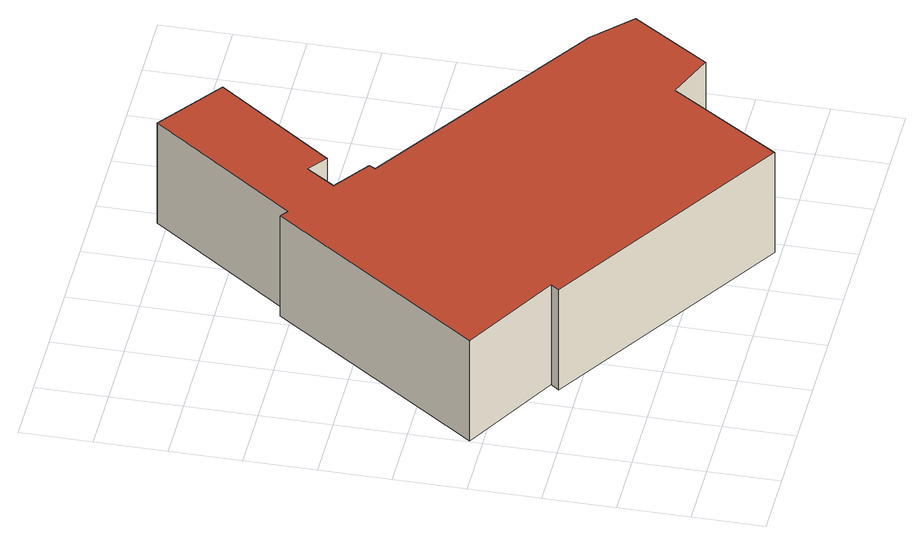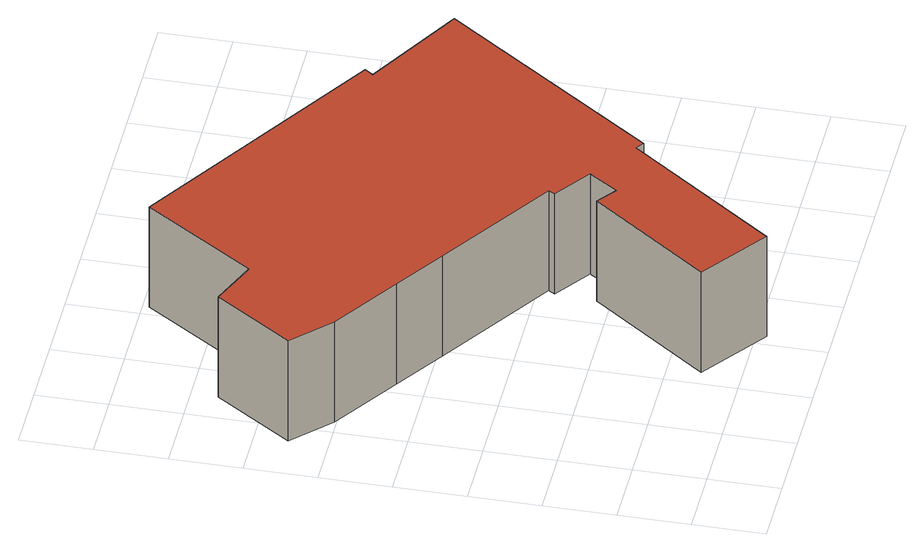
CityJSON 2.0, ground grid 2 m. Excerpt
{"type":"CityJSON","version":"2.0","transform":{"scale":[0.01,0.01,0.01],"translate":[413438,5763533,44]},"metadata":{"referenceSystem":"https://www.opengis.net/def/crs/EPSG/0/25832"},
"CityObjects":{
"building1":{"type":"Building","attributes":{"Gemeindeschluessel":"05570044","Geometrietyp2DReferenz":"3000","function":"31001_1000","roofType":"1000","measuredHeight":3.3},"address":[{"country":"Germany","locality":"Telgte","thoroughfareNumber":"34","thoroughfareName":"Sickerhook"}],"geometry":[{"type":"Solid","lod":"2","boundaries":[[[[0,1,2,3]],[[4,5,1,0]],[[6,7,5,4]],[[8,9,7,6]],[[10,11,9,8]],[[12,13,11,10]],[[14,15,13,12]],[[16,17,15,14]],[[18,19,17,16]],[[20,21,19,18]],[[22,23,21,20]],[[24,25,23,22]],[[26,27,25,24]],[[28,29,27,26]],[[30,31,29,28]],[[32,33,31,30]],[[34,35,33,32]],[[36,37,35,34]],[[3,2,37,36]],[[34,32,30,28,26,24,22,20,18,16,14,12,10,8,6,4,0,3,36]],[[1,5,7,9,11,13,15,17,19,21,23,25,27,29,31,33,35,37,2]]]],"semantics":{"surfaces":[{"type":"WallSurface"},{"type":"RoofSurface"},{"type":"GroundSurface"}],"values":[[0,0,0,0,0,0,0,0,0,0,0,0,0,0,0,0,0,0,0,1,2]]}}]}
},
"vertices":[
[436,1232,417],[436,1232,88],[7,636,88],[7,636,417],[458,1216,417],[458,1216,88],[764,1628,417],[764,1628,88],[951,1492,417],[951,1492,88],[703,1161,417],[703,1161,88],[649,1202,417],[649,1202,88],[592,1121,417],[592,1121,88],[697,1047,417],[697,1047,88],[686,1029,417],[686,1029,88],[1018,814,417],[1018,814,88],[1161,721,417],[1161,721,88],[1356,595,417],[1356,595,88],[1460,493,417],[1460,493,88],[1311,274,417],[1311,274,88],[1177,329,417],[1177,329,88],[966,19,417],[966,19,88],[270,452,417],[270,452,88],[288,476,417],[288,476,88]
]}
